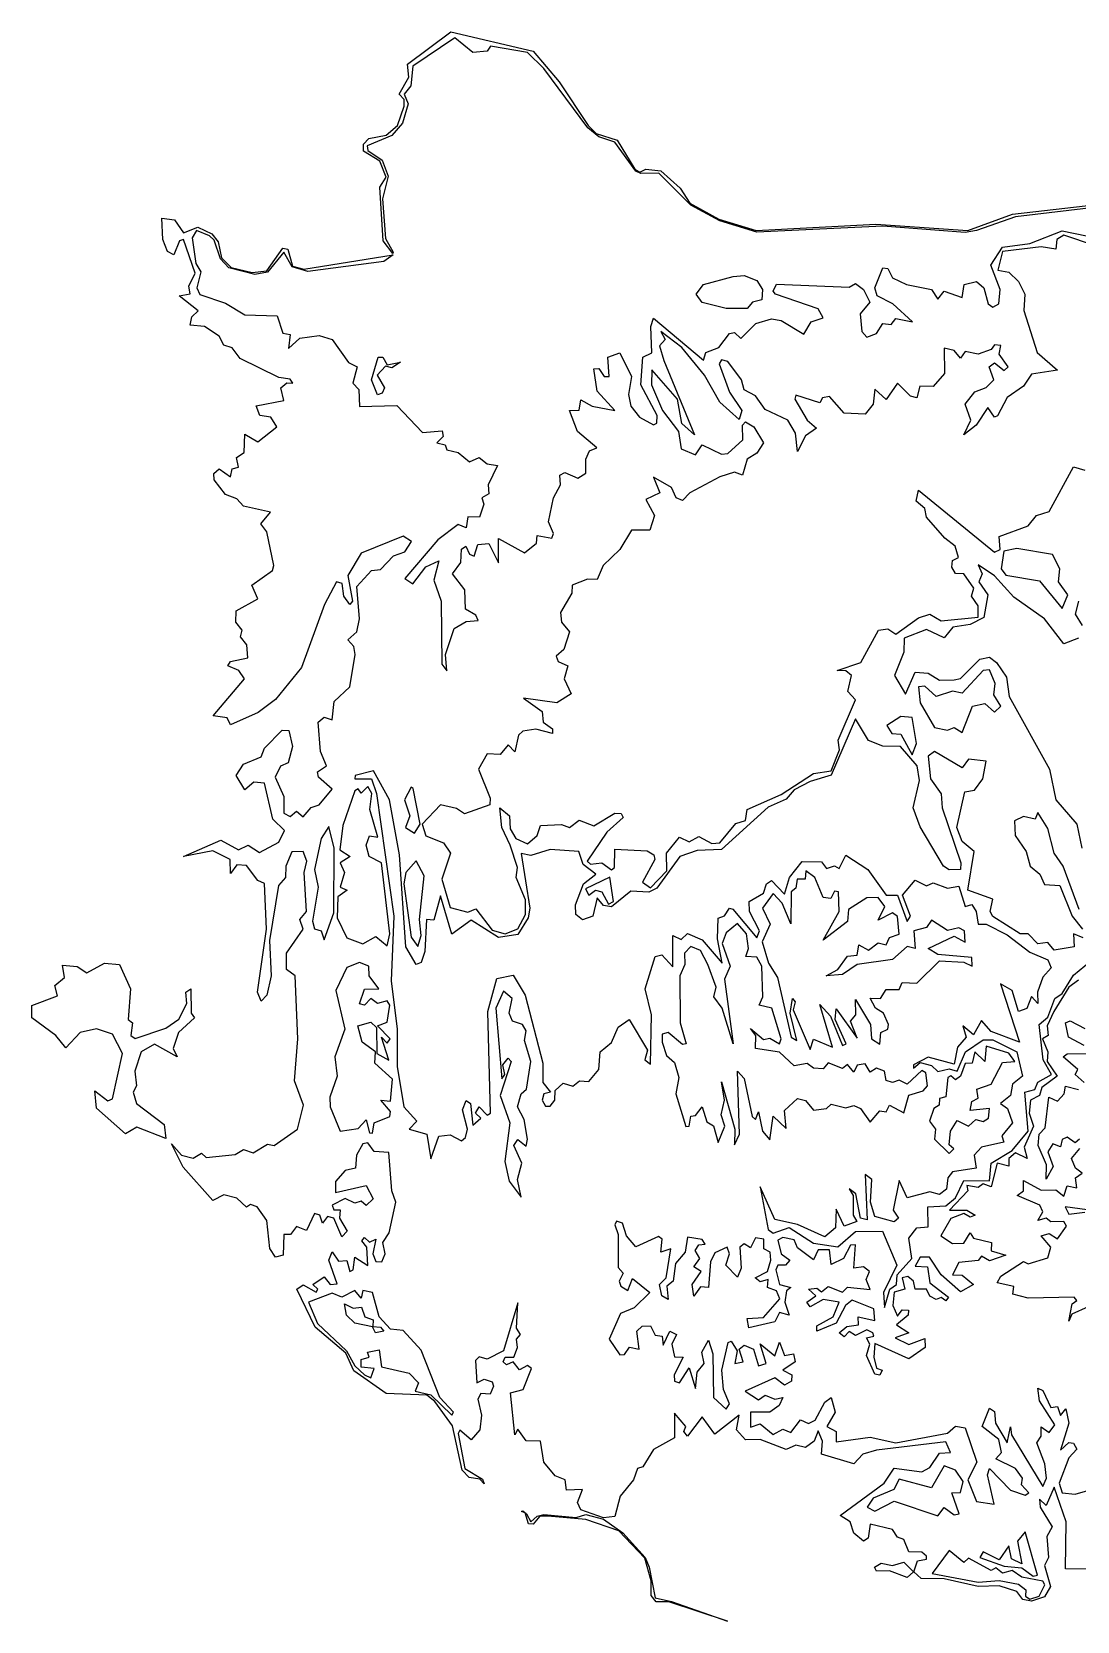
# Model space of a CAD drawing. Header units: millimetres. Extents: x 50 to 541, y 93 to 399.
# Drawn here: x 50.2 to 212.1, y 92.8 to 338.8 of the extents above; entities that cross this region are included whole.
import ezdxf

# ---------------------------------------------------------------- set-up
doc = ezdxf.new("R2010")
doc.units = ezdxf.units.MM
doc.layers.add('BAND_03', color=3, linetype='Continuous')

msp = doc.modelspace()

# ---------------------------------------------------------------- linework, layer by layer
at = {"layer": 'BAND_03'}
for points in [[(216, 311.7), (202.5, 310.12), (196.5, 308.02), (194.75, 307.71), (182, 308.69), (162.5, 307.73), (156.75, 309.47), (152.25, 311.94), (147.3, 316.88), (144.5, 316.81), (143.75, 317.16), (140.5, 321.67), (138, 322.49), (136.31, 323.88), (129.5, 333.07), (127, 335.55), (121.25, 336.52), (120.75, 335.74), (118.5, 335.56), (115.75, 337.83), (109.25, 333.44), (108.92, 330.38), (107.9, 329.12), (108.49, 327.62), (107.65, 324.62), (106, 322.7), (102.15, 321.12), (102.25, 320.38), (104.48, 318.88), (105.41, 316.38), (104.54, 312.88), (105, 306.77), (106.19, 304.62), (106.12, 304.43), (104.62, 306.41), (104.12, 314.7), (105.12, 316.25), (104.12, 318.75), (101.62, 320.25), (101.59, 321.38), (102.44, 322.25), (105.12, 322.75), (106.88, 324.25), (107.88, 327.25), (107.88, 328.25), (107.1, 329.12), (108.62, 331.75), (108.41, 333.75), (115.13, 338.75), (127.88, 335.75), (131.88, 331), (136.38, 324.25), (137.62, 323), (140.88, 322), (143.62, 317.5), (144.38, 317), (145.29, 317.5), (147.62, 317.25), (150.62, 314.54), (152.12, 312.25), (156.62, 309.75), (162.38, 308), (180.88, 309), (195.12, 308), (202.05, 310.5), (215.12, 312)], [(213.75, 100.8), (210.25, 100.84), (210.38, 108.12), (208.5, 113.51), (207.25, 110.67), (206.21, 111.62), (206.34, 110.38), (208.21, 107.38), (207.39, 105.88), (207.65, 102.62), (207.01, 101.38), (207.94, 98.12), (207, 96.51), (205, 95.83), (203.67, 96.12), (202.75, 97.35), (200, 98.2), (196.75, 98.14), (191.5, 99.33), (187.9, 99.38), (186.8, 100.38), (187.34, 102.12), (188.75, 102.36), (188.75, 102.83), (188, 103.43), (186, 103.48), (185.25, 105.4), (184.25, 105.78), (183.5, 106.95), (180, 107.76), (179.7, 105.62), (179, 105.15), (177.52, 106.38), (176.93, 108.12), (175.4, 109.12), (182.17, 114.12), (183.75, 116.44), (188, 115.88), (189.25, 116.55), (190.75, 118.75), (192.45, 118.88), (191.75, 120.52), (181, 119.21), (178.87, 118.62), (177.5, 117.12), (172.49, 118.62), (172.65, 120.62), (172, 122.23), (171.33, 120.62), (170, 119.66), (168.5, 120.02), (167, 119.32), (163, 120.89), (160.75, 120.82), (159.34, 122.38), (159.75, 124.63), (156, 121.71), (154, 124.38), (151.75, 121.37), (151.17, 122.12), (151.5, 122.88), (149.75, 124.94), (149.75, 121.13), (146.5, 119.34), (144.85, 116.62), (144, 116.4), (143.41, 114.62), (141.32, 112.12), (140.5, 108.94), (138.75, 108.75), (135.25, 109.99), (134.73, 111.12), (135.51, 113.12), (133, 113.02), (132.8, 114.62), (131.25, 115.24), (129.52, 117.38), (129, 120.63), (126.75, 120.68), (125.5, 122.49), (125, 121.58), (124.37, 128.12), (126.29, 128.62), (127.59, 131.88), (127, 132.33), (125.75, 131.65), (124.75, 132.88), (123.75, 132.43), (123.2, 132.88), (123.52, 133.62), (124.89, 133.62), (125.42, 135.12), (125.28, 136.38), (125.89, 137.12), (125.26, 138.12), (125.5, 142.02), (123.28, 134.62), (120.75, 133.31), (119.5, 133.67), (118.92, 133.12), (119.13, 129.62), (120.25, 130.23), (121.5, 129.8), (121.72, 129.12), (121.2, 127.88), (119.75, 127.98), (119.27, 127.12), (119.84, 124.62), (119.59, 122.38), (118.25, 120.81), (116.5, 122.34), (116.25, 121.82), (117.26, 116.38), (120, 114.73), (120.25, 114.01), (119.62, 114.75), (117.93, 115), (116.88, 116.13), (115.38, 123), (112.62, 126.75), (111.38, 127.75), (105.09, 128), (100.12, 131.5), (98.88, 134.25), (94.12, 138.25), (91.29, 144.12), (92.25, 144.83), (94.25, 143.69), (94.54, 144.12), (93.73, 144.88), (95.5, 146.06), (96.43, 144.88), (97.5, 144.99), (96.21, 148.62), (96.75, 149.93), (97.75, 148.46), (99, 148.58), (99.5, 146.88), (99.99, 147.12), (100.25, 149.09), (102.25, 147.8), (102.12, 150.62), (101.33, 151.62), (101.75, 152.12), (102.5, 151.44), (103.52, 151.88), (103.04, 149.62), (103.5, 148.43), (104.45, 148.38), (104.93, 149.62), (104.57, 151.38), (105.58, 152.88), (106.6, 157.62), (105.96, 159.38), (105.5, 165.3), (103.25, 165.45), (102.25, 166.79), (101.5, 166.63), (100.53, 164.88), (100.38, 162.88), (98.75, 162.52), (97.25, 160.81), (97.25, 159.11), (102, 160.18), (103.08, 158.12), (102, 157.1), (101.25, 157.78), (100.25, 157.45), (98.75, 158.15), (96.74, 157.12), (97, 156.43), (98, 156.43), (97.87, 155.12), (99.05, 153.12), (98.25, 152.23), (97, 155.15), (96, 155.37), (95.25, 154.37), (94.85, 155.62), (94, 155.83), (92.75, 153.22), (91.25, 153.86), (90.3, 152.62), (89.25, 152.59), (89.16, 149.38), (88, 149.12), (87.12, 150.43), (86.62, 154.75), (85.12, 156.88), (84.12, 157.25), (83.5, 156.85), (82, 158.21), (80, 158.74), (78.25, 157.87), (73.67, 163), (71.9, 166.62), (73.45, 164.88), (75.25, 164.41), (76.5, 165.21), (77.25, 164.54), (81.75, 164.97), (83, 165.74), (84.5, 165.25), (86.75, 166.56), (87.75, 166.38), (91.4, 168.88), (92.29, 172.62), (90.9, 176.38), (91.45, 182.88), (91, 192.62), (89.68, 193.62), (89.68, 196.12), (92.25, 199.88), (91.72, 201.38), (92.76, 202.62), (92.43, 208.62), (92.85, 210.38), (92.25, 211.86), (90.5, 211.81), (89.58, 209.62), (89.54, 207.88), (88.45, 206.62), (87.06, 198.12), (87.31, 192.62), (86.62, 189.62), (85.75, 188.7), (85.21, 190.12), (86.59, 199.88), (86.25, 206.93), (85.26, 207.38), (83.5, 209.7), (82, 209.81), (81, 208.49), (80.96, 210.62), (78.25, 211.99), (73.75, 211.12), (79.5, 213.65), (82.25, 212.16), (83.75, 212.85), (85.5, 211.71), (88.5, 213.31), (89.36, 215.12), (87.56, 216.88), (86.25, 222.44), (84.62, 222.62), (83.25, 221.4), (81.9, 223.62), (83, 225.4), (85.75, 226.54), (86.25, 227.88), (89, 230.68), (90.03, 230.62), (90.6, 228.12), (89.96, 225.62), (88.75, 225.08), (87.92, 223.38), (89.29, 220.38), (89.25, 217.81), (90.25, 217.3), (91.25, 218.12), (92.25, 217.26), (93.5, 218.67), (94.75, 219.1), (96.75, 221.51), (94.61, 223.38), (94.5, 224.21), (95.87, 225.12), (94.95, 227.38), (94.56, 231.88), (95.5, 232.65), (96.75, 232.26), (97.06, 235.12), (99.49, 237.38), (100.32, 242.38), (100.1, 243.62), (99.16, 244.62), (100.59, 245.88), (100.98, 247.88), (100.57, 252.88), (102.84, 255.38), (104.25, 255.54), (106.25, 257.65), (108, 258.25), (109.02, 259.88), (107.75, 260.71), (101.25, 258.06), (99.18, 254.62), (99.9, 250.62), (99.5, 250.09), (98.55, 251.38), (98.31, 253.38), (97.42, 253.62), (95.58, 250.12), (92.01, 240.38), (88, 235.41), (85.3, 233.38), (81, 231.49), (80.5, 232.57), (78.33, 232.88), (83.16, 238.62), (82.29, 239.88), (80.59, 240.62), (81, 241.27), (83.69, 241.88), (83.55, 243.88), (82.55, 245.12), (82.81, 246.12), (81.84, 247.38), (81.88, 249.12), (85.25, 250.97), (84.3, 253.12), (87.5, 255.37), (87.71, 256.12), (86.65, 261.38), (85.69, 262.62), (87.18, 264.38), (83, 265.34), (82, 266.47), (80.25, 267.11), (78.5, 269.42), (78.41, 270.38), (79.25, 271.1), (81, 269.86), (81.25, 271.13), (82.26, 271.38), (81.92, 272.88), (83.11, 273.62), (83.25, 276.47), (85.25, 275.31), (88.19, 277.62), (87.25, 279.11), (85.57, 279.38), (84.98, 280.88), (89.25, 281.69), (88.81, 283.62), (89.75, 284.41), (90.68, 284.38), (90.25, 285), (88.5, 285.23), (82.5, 288.2), (81.25, 289.86), (80, 290.25), (79.27, 291.62), (77, 293.13), (74.75, 293.34), (75, 294.62), (76, 295.58), (73.07, 297.88), (74.75, 298.2), (74.54, 299.38), (75.52, 301.38), (73.75, 306.6), (73.11, 306.38), (72.25, 304.22), (71.25, 304.73), (70.51, 306.62), (70.38, 309.88), (72.34, 309.62), (73.75, 307.65), (75.94, 308.5), (78.12, 307.5), (79.12, 306.25), (79.62, 303.75), (81.12, 302.25), (84.38, 301.5), (86.62, 301.75), (89.12, 305.25), (89.88, 305.08), (90.62, 302.5), (92.38, 302), (106.17, 304.25), (104.75, 303.21), (93, 301.63), (90.56, 302.38), (89.25, 304.66), (86.75, 301.55), (84.75, 301.18), (80.75, 302.23), (79.44, 303.62), (78.5, 306.52), (77.75, 307.19), (75.75, 308.01), (75.07, 306.88), (75.65, 302.88), (76.41, 301.62), (75.78, 299.12), (76.25, 298.07), (80.25, 296.73), (83.25, 294.94), (88.25, 294.77), (89.11, 292.12), (90.26, 291.88), (90, 289.71), (91.75, 291.32), (94.75, 291.73), (96.75, 291.11), (99.25, 287.54), (100.61, 286.88), (99.96, 284.38), (100.88, 283.38), (101, 280.78), (106.75, 280.93), (110.75, 276.71), (113.75, 276.99), (113.91, 276.12), (112.97, 275.12), (114.25, 274.83), (114.5, 274.07), (116.25, 273.64), (118, 272.2), (119.5, 272.87), (120.75, 271.87), (122.36, 271.62), (120.9, 268.62), (121, 267.24), (119.91, 266.62), (120.2, 265.62), (119.55, 263.62), (117.75, 263.7), (117.5, 262), (116.25, 262.5), (113.09, 260.12), (107.98, 254.12), (109.25, 253.29), (111.25, 255.95), (113.25, 256.88), (112.46, 253.88), (113.63, 250.62), (113.73, 240.88), (114.5, 239.82), (114.3, 242.38), (115.61, 246.38), (117.5, 247.48), (119.35, 247.62), (119, 248.48), (117.36, 249.38), (117.29, 252.38), (115.37, 254.88), (116.68, 256.62), (116.75, 258.69), (117.44, 259.12), (118.01, 257.88), (118.75, 257.58), (119.31, 259.38), (121, 259.56), (122.5, 256.57), (122.5, 260.3), (126.5, 258.12), (128.35, 259.62), (128.5, 260.77), (130.76, 260.38), (131.02, 261.12), (130.23, 262.88), (131, 266.6), (132.07, 268.62), (131.98, 270.12), (132.75, 270.55), (134.75, 269.66), (136, 270.43), (135.99, 272.62), (136.58, 273.88), (137.71, 274.38), (134.73, 276.88), (133.48, 280.12), (135, 280.17), (135.25, 281.77), (137, 280.8), (140.48, 280.12), (137.74, 283.12), (137.25, 286.61), (138, 286.65), (138.84, 285.38), (139.63, 285.38), (139.42, 288.38), (141.25, 289.04), (143.06, 285.38), (142.6, 282.62), (143, 280.82), (144.31, 279.12), (146.5, 277.9), (147, 278.17), (147.05, 279.38), (144.51, 284.12), (144.85, 288.38), (146.25, 289.07), (146.05, 293.12), (146.5, 294.42), (154.25, 287.94), (154.6, 289.12), (156.62, 289.88), (158.25, 292.05), (159, 292.23), (160, 291.29), (162.35, 293.62), (164.75, 294.34), (166.25, 294.08), (169.75, 291.94), (170.87, 293.88), (172.75, 294.46), (171.96, 295.88), (165.35, 298.12), (165, 298.62), (165.5, 299.7), (176.75, 299.2), (177.75, 299.8), (178.98, 298.88), (179.97, 296.88), (178.47, 295.12), (178.73, 292.38), (179.5, 291.47), (181, 292.04), (182, 293.58), (183.25, 293.44), (184, 294.4), (186.56, 293.88), (183.55, 296.62), (181.09, 297.88), (180.77, 299.12), (182, 302.24), (182.75, 302.12), (183.5, 300.69), (185.67, 299.62), (189.5, 298.87), (190.5, 297.38), (191.5, 298.61), (194.25, 297.62), (194.55, 299.62), (196.5, 300.08), (197.62, 299.12), (198.31, 296.62), (199, 296.11), (199.92, 296.62), (200.13, 298.88), (198.72, 302.62), (200.5, 305.41), (204.75, 305.98), (209.75, 307.94), (213.5, 307.15)], [(214.75, 305.65), (210, 307.26), (208.94, 306.62), (208.75, 305.1), (206.5, 305.48), (200.5, 304.76), (199.8, 301.88), (201.5, 301.55), (202.96, 300.12), (203.97, 298.12), (203.79, 295.62), (205.85, 289.12), (209.01, 286.38), (205, 285.77), (203.75, 283.88), (201.25, 282.14), (199.75, 279.33), (199.25, 279.09), (198.25, 280.6), (196.43, 277.88), (194.5, 276.35), (195.58, 278.62), (194.73, 281.12), (196.25, 283.02), (198, 283.67), (199.15, 284.88), (198.45, 286.88), (199.25, 287.5), (200.75, 286.32), (201.4, 286.88), (199.99, 288.88), (200.25, 290.2), (199.25, 290.31), (198.75, 289.57), (196.75, 288.84), (194.75, 289.29), (194, 288.24), (193, 289.41), (191.5, 289.77), (191.51, 285.88), (189.75, 283.87), (187.69, 283.88), (187.25, 282.11), (186.25, 282.36), (184.25, 284.35), (182.5, 281.85), (180.75, 283.44), (180.51, 281.12), (179.25, 279.58), (176, 279.72), (173.75, 282.28), (172.63, 282.12), (172.25, 281.32), (168.5, 282.52), (168.34, 281.88), (170.27, 278.62), (171.7, 277.38), (170, 276.2), (168.75, 273.77), (168.45, 276.62), (167.28, 278.62), (163.75, 280.27), (162.25, 282.42), (160.5, 283.35), (160.13, 284.88), (158, 287.72), (157, 287.96), (156.66, 287.38), (158.25, 282.98), (160.17, 280.12), (159.75, 278.72), (156.75, 281.43), (154.36, 285.62), (150.88, 289.88), (147.62, 292.38), (148.27, 291.12), (147.41, 290.12), (148.06, 287.88), (152.83, 276.38), (150.89, 278.12), (150.2, 281.88), (146.25, 286.44), (146.16, 284.12), (147.88, 280.12), (150.33, 276.88), (150.75, 274.19), (153, 273.28), (154, 274.84), (157, 273.39), (158, 273.48), (160.32, 275.62), (160.25, 277.88), (160.75, 278.39), (162.01, 277.62), (163.52, 275.12), (162.5, 273.52), (161, 272.62), (160.25, 270.12), (159, 270.59), (156.75, 269.87), (152.13, 267.38), (151, 266.21), (150, 266.62), (149.25, 268.22), (146.5, 269.8), (147.46, 267.38), (145.29, 266.38), (146.66, 263.88), (145.91, 261.62), (143.09, 261.62), (141.25, 258.62), (138.7, 256.12), (137.75, 253.99), (136.25, 254.05), (133.9, 253.12), (133.82, 251.88), (132.09, 248.88), (132.23, 247.38), (133.5, 245.88), (132.63, 243.12), (131.42, 242.12), (131.75, 241.28), (133.2, 240.62), (132.67, 238.62), (133.75, 236.28), (131.5, 234.88), (126.38, 235.62), (129.25, 233.57), (129.42, 231.88), (130.84, 230.88), (130.83, 230.12), (128.25, 230.83), (126.25, 230.48), (125.61, 229.88), (125, 227.29), (124, 228.37), (122.75, 226.89), (120.75, 227), (119.42, 224.62), (121.22, 220.12), (121.13, 219.12), (117.25, 217.69), (116, 218.56), (113.5, 219.08), (110.66, 216.12), (111.25, 214.28), (114, 213.21), (115.05, 211.62), (113.72, 207.62), (115, 203.2), (117.75, 202.5), (119, 203), (121.5, 199.69), (123.5, 199.13), (125.5, 199.9), (126.67, 202.12), (126.68, 204.38), (125.25, 207.88), (125.43, 209.38), (124.32, 212.88), (123, 215.62), (122.69, 218.62), (124.17, 217.38), (124.31, 215.38), (125.2, 213.88), (127, 213.09), (128.46, 214.38), (129, 215.9), (132.25, 216.07), (133.5, 215.6), (135, 216.75), (137.25, 215.83), (140.5, 217.8), (141.5, 217.77), (141.81, 217.12), (139.24, 214.88), (136.21, 210.38), (136.75, 209.93), (138.51, 210.12), (140, 209.02), (140.46, 209.38), (140.5, 212.23), (145.5, 211.98), (146.56, 211.38), (146.67, 210.62), (144.8, 207.12), (146, 206.25), (148.54, 208.88), (148.5, 211.62), (150.5, 214.1), (152, 213.36), (153.5, 214.18), (155.5, 213.13), (156.75, 213.21), (159.25, 216.22), (160.75, 216.7), (160.96, 218.38), (166.25, 220.72), (171.25, 223.95), (173.99, 224.38), (175.27, 227.62), (175.07, 229.12), (177.75, 235.38), (176.57, 236.62), (177.12, 239.12), (176.25, 239.83), (174.91, 239.88), (178.56, 241.12), (181.32, 246.12), (182.75, 246.33), (184, 245.51), (187.5, 248.05), (189.25, 248.59), (191, 247.57), (196.75, 248.17), (196.72, 249.88), (195.7, 251.38), (196.07, 252.62), (194.54, 254.88), (193.25, 254.91), (192.67, 255.88), (192.75, 256.9), (193.72, 257.38), (193.19, 259.12), (191.56, 260.38), (188.76, 263.62), (188.5, 264.96), (187.12, 266.12), (187.5, 267.81), (199.25, 258.2), (200.16, 258.62), (200, 260.63), (204.5, 262.28), (205.75, 263.88), (207.75, 264.49), (211.5, 271.42), (213.25, 270.89)], [(212.27, 244.88), (210, 244.03), (207.01, 247.88), (202.25, 251.22), (199.25, 254.55), (196.75, 256.26), (197.35, 254.88), (196.83, 253.62), (198.22, 251.62), (197.62, 248.12), (195.5, 247.02), (192.81, 246.62), (191.5, 244.96), (188.75, 246.23), (185.31, 244.88), (185.25, 242.72), (183.79, 239.12), (185.5, 236.23), (187, 239.62), (189, 239.47), (190.75, 238.41), (193, 238.43), (194, 238.65), (197, 241.65), (198.5, 241.95), (199.6, 241.12), (201.14, 238.88), (201.56, 235.88), (207.79, 224.62), (208.75, 219.87), (212, 216.09), (212.81, 212.38)], [(212.26, 250.62), (211.78, 248.62), (212.82, 246.88)], [(213, 198.5), (211.5, 199.13), (211.61, 197.12), (208.5, 196.61), (207.5, 197.82), (206, 197.6), (204.5, 199.16), (203.25, 199.14), (199, 201.8), (198.61, 202.62), (199, 204.5), (195.14, 205.88), (196.13, 211.88), (194.25, 213.45), (193.44, 215.62), (194.7, 221.12), (196.18, 221.38), (197.44, 223.12), (197.98, 225.88), (195.25, 226.18), (194.25, 224.81), (190, 227.36), (189, 226.62), (189.38, 223.12), (191, 220.82), (191.16, 218.62), (194.04, 210.12), (194, 209.08), (192.25, 209.05), (191.4, 209.62), (187.75, 215.68), (186.69, 218.62), (187.68, 222.88), (187.29, 225.12), (184.71, 228.12), (182, 228.19), (179.75, 229.08), (177.75, 232.42), (174, 223.72), (170.75, 222.73), (168.25, 221.42), (167, 219.98), (164.25, 218.76), (157, 212.17), (153.25, 212.03), (150.56, 211.12), (147, 206.18), (145.75, 205.58), (143, 205.76), (140, 203.31), (138.75, 203.53), (137.75, 204.73), (137.11, 201.88), (135.5, 201.28), (134.47, 202.12), (134.4, 203.62), (135.65, 206.88), (137.56, 208.38), (135.62, 209.88), (134.93, 211.88), (130.5, 212.21), (127.5, 211.25), (126, 211.58), (127.33, 203.12), (127.09, 201.62), (125.5, 199.01), (122.5, 198.59), (118.25, 201.23), (115.25, 199.1), (113.5, 205.02), (112.5, 201.25), (111.34, 201.38), (111.1, 196.38), (110.5, 194.7), (109.75, 194.39), (108.16, 197.12), (107.18, 211.38), (105.61, 219.88), (103.15, 224.38), (100.33, 223.62), (100.25, 223.12), (102.83, 223.12), (103.59, 220.88), (106.29, 201.88), (105.87, 191.88), (106.83, 184.38), (106.81, 178.62), (107.85, 172.38), (109.87, 170.12), (108.64, 168.88), (111.42, 168.12), (112, 164.31), (113.25, 167.83), (115, 168.03), (116.75, 167.1), (117.38, 167.62), (117.68, 168.88), (116.91, 171.88), (117.5, 173.33), (118.14, 172.88), (118.5, 169.54), (119.75, 170.62), (118.93, 171.38), (119.5, 172.37), (120.75, 171.09), (121.25, 171.39), (120.82, 187.12), (122.25, 192.21), (124.75, 192.72), (126.61, 189.62), (129.36, 179.12), (129.35, 176.12), (130.53, 174.62), (129.5, 174.39), (129.27, 173.38), (129.75, 172.47), (130.5, 172.49), (131.23, 173.38), (131.25, 174.88), (132.5, 176.04), (134, 175.55), (135.04, 176.38), (136.5, 176.26), (138.03, 178.12), (138.22, 180.88), (140, 182.34), (141, 184.71), (142.74, 185.88), (145.54, 181.12), (145.16, 179.62), (146, 178.94), (146.16, 186.62), (145.19, 190.62), (146.73, 195.62), (147.75, 195.88), (149.5, 194.02), (149.46, 198.88), (150.75, 198.28), (151.75, 199.2), (154, 198.23), (157.13, 194.62), (156.37, 198.38), (156.5, 201.58), (157.5, 201.93), (158.25, 203.12), (158.75, 202.97), (162.5, 198.53), (162.88, 199.62), (161.32, 202.62), (161.29, 204.12), (163.5, 205.45), (163.96, 206.88), (164.75, 207.38), (166.75, 205.28), (167.52, 207.88), (169.5, 210.32), (172.5, 210.27), (173.25, 209.24), (174.5, 209.68), (175.25, 209.25), (176.25, 211.32), (179.67, 209.12), (182.5, 205.14), (184.26, 205.12), (185.75, 201.06), (186.29, 201.88), (185.05, 205.12), (187, 207.45), (188.75, 206.57), (189.75, 207.01), (192, 206.2), (193.75, 206.51), (194.72, 203.38), (195.75, 203.68), (196.42, 202.62), (196.75, 200.62), (198, 200.61), (201.25, 198.97), (204.75, 196.31), (207.5, 195.13), (208.03, 193.88), (206.75, 192.43), (205.94, 190.12), (206, 188.33), (205, 189.43), (204.25, 187.6), (203, 187.13), (201.99, 190.38), (200.2, 191.38), (203.14, 182.38), (198.75, 184.02), (197.25, 185.72), (196, 183.51), (194.39, 184.88), (194.9, 183.12), (193.52, 181.62), (193, 178.94), (189, 180.06), (186.74, 178.88), (186.75, 178.34), (187.75, 179.22), (189.5, 178.78), (190.5, 177.83), (192.25, 178.24), (193.5, 177.87), (194.8, 180.88), (197.5, 182.75), (199, 182.75), (202.75, 180.85), (203.58, 177.12), (202.04, 175.88), (201.75, 174.1), (200.2, 172.88), (201.29, 172.12), (202.03, 169.88), (200.41, 167.88), (200.73, 166.88), (197.25, 166.1), (196.12, 164.88), (196.44, 162.88), (192.75, 162.31), (192.02, 161.38), (191.84, 159.62), (190.75, 158.81), (189.25, 159.19), (185.75, 158.27), (184.5, 160.94), (183.6, 156.38), (184.39, 155.12), (183.75, 154.54), (180.75, 155.37), (180.07, 157.62), (180.29, 161.12), (179.25, 161.9), (179.55, 154.88), (178.55, 155.12), (177.83, 158.88), (176.75, 159.65), (177.4, 158.62), (177.4, 155.62), (177.94, 154.62), (175.99, 153.88), (174.75, 156.54), (174.66, 153.62), (173, 152.24), (168.75, 154.14), (165.25, 154.91), (163, 159.98), (164.25, 153.38), (165, 152.79), (167.5, 153.71), (171.25, 151.26), (175, 150.67), (177.75, 153.05), (181.93, 153.12), (184.17, 147.88), (182.11, 143.62), (182.25, 141.28), (183.09, 144.12), (184.09, 144.88), (184.18, 146.38), (186.48, 148.88), (186, 152.04), (187.25, 153.64), (189, 153.8), (188.96, 156.88), (191.75, 157.05), (193.25, 158.3), (194.5, 160.94), (198.5, 160.89), (198.77, 163.62), (202, 165.62), (204.48, 168.62), (203.97, 174.62), (205.5, 175.07), (206, 176.19), (208.08, 177.38), (206.79, 179.62), (206.18, 185.12), (207.5, 186.25), (208.62, 189.12), (209.75, 189.92), (211.5, 192.75), (215, 195.64)], [(212.36, 202.88), (209.89, 209.62), (208.53, 211.62), (207.5, 215.43), (206, 217.94), (205.55, 216.88), (203.75, 217.31), (202.39, 216.62), (202.45, 214.38), (204.19, 211.88), (204.77, 209.62), (206.3, 208.38), (207, 206.75), (209.36, 206.62), (211.3, 201.88), (212.87, 199.88)], [(212.25, 191.99), (210.79, 190.88), (208.44, 187.12), (207.42, 184.88), (207.57, 183.38), (206.72, 182.88), (207.52, 180.88), (207.4, 179.38), (208.96, 177.12), (206.61, 175.38), (206.25, 174.12), (204.84, 173.38), (204.65, 171.38), (205.29, 169.38), (203.86, 166.12), (204.33, 164.38), (202.5, 165.23), (201.5, 164.38), (201.5, 163.16), (199.67, 163.62), (198.75, 159.96), (197.5, 160.46), (196.75, 159.9), (195, 160.17), (195.16, 159.38), (192.28, 156.38), (195, 156.38), (196.28, 155.62), (195.5, 155.3), (194.5, 155.83), (192.5, 155.1), (190.97, 152.38), (192.75, 151.2), (194.5, 151.27), (195.5, 152.85), (196, 152.03), (198.79, 151.38), (198.75, 150.08), (201.03, 149.38), (198.5, 148.55), (197.25, 149.25), (196.75, 148.56), (193.75, 148.27), (192.75, 146.35), (194.25, 146.32), (196.03, 144.88), (194, 143.75), (191, 146.38), (189.21, 149.12), (187.75, 149.11), (187, 147.69), (188.92, 147.62), (189.25, 145.12), (192.16, 142.88), (191.75, 142.33), (191, 142.85), (190.25, 142.55), (189.25, 143.04), (188.75, 144.12), (187, 144.15), (186.73, 145.38), (185.84, 146.12), (184.98, 145.88), (185.41, 144.12), (183.75, 143.68), (183.55, 141.62), (184.25, 139.95), (185, 140.94), (185.98, 140.88), (185.92, 140.12), (184.09, 138.62), (185.99, 137.38), (183.88, 136.62), (186, 135.57), (188.5, 136.5), (188.52, 135.12), (186, 133.37), (180.75, 135.75), (180.57, 133.62), (181, 131.93), (181.86, 131.62), (181.5, 130.84), (180.75, 130.99), (179.47, 133.88), (179.98, 135.62), (179.48, 136.62), (180.59, 136.88), (180.43, 137.38), (179.5, 137.84), (177.75, 136.95), (176.75, 137.57), (176, 136.78), (175.22, 137.38), (176.4, 138.38), (178.22, 138.62), (178.18, 139.88), (180.75, 139.28), (180.57, 141.12), (177.25, 142.45), (176.19, 141.62), (174.75, 138.86), (171.75, 137.64), (171.75, 138.45), (174.3, 139.88), (175.25, 142.12), (172.75, 142.53), (170.75, 141.42), (170.2, 142.12), (171.62, 143.12), (170.5, 144.14), (171.75, 144.32), (172.5, 143.73), (173.5, 144.53), (175.75, 143.69), (176.5, 144.45), (180, 144.11), (179.39, 145.62), (179.93, 146.88), (179, 147.6), (177.49, 147.38), (177.75, 151), (177, 150.93), (175.88, 148.88), (174, 147.95), (173.75, 150.21), (172, 150.21), (171.25, 148.68), (168.75, 150.53), (168.25, 151.76), (166.5, 152.14), (165.75, 151.75), (166.26, 149.62), (167.57, 148.62), (166.9, 147.88), (165.75, 147.85), (165.41, 147.12), (165.99, 144.88), (167.74, 144.38), (167.05, 143.88), (166.81, 142.12), (167.51, 140.12), (166, 140.52), (165.25, 139.1), (161.25, 138.15), (160.96, 139.62), (163.5, 139.74), (166.04, 142.62), (165.55, 143.88), (164.15, 144.38), (164.25, 145.62), (163, 145.3), (162.21, 145.88), (164.14, 146.88), (164.66, 148.62), (164.53, 149.88), (163.57, 150.38), (163.57, 151.88), (162.25, 152.1), (161.5, 150.52), (160.5, 151.16), (159.83, 150.62), (160.05, 147.38), (159.5, 146), (157.68, 147.88), (158.24, 149.62), (157.9, 150.62), (156, 149.76), (155.29, 148.38), (154.98, 144.38), (153.75, 144.5), (152.75, 143.04), (152.45, 144.88), (153.87, 146.88), (152.75, 147.6), (153.68, 148.88), (152.95, 150.12), (153.5, 151), (154.47, 151.12), (154, 151.83), (151.75, 152.18), (151.4, 149.88), (149.91, 148.12), (149.55, 145.38), (148.56, 144.62), (148.75, 142.54), (147.8, 143.12), (147.42, 144.88), (148.44, 145.88), (149.17, 150.38), (147.61, 149.88), (147.85, 151.88), (147.25, 152.31), (143.75, 150.69), (142.33, 152.38), (141.69, 154.38), (140.75, 154.67), (140.49, 154.12), (141.01, 152.62), (141, 147.51), (141.8, 146.62), (141.16, 145.38), (141.41, 144.62), (142.5, 143.93), (143.25, 145.8), (145.92, 143.62), (143.5, 141.25), (141.4, 140.38), (139.64, 136.38), (141.25, 134), (142, 134.02), (142.75, 135.16), (144.29, 134.88), (143.91, 137.62), (144.75, 138.4), (146, 138.49), (146.75, 137.04), (147.84, 136.88), (148, 135.48), (149, 137.63), (150.05, 137.12), (149.33, 135.62), (149.75, 133.65), (151.06, 133.62), (149.68, 130.88), (149.75, 129.9), (150.5, 129.62), (152, 131.95), (153, 128.79), (153.25, 131.31), (154.34, 132.62), (153.98, 134.38), (155, 136.25), (155.69, 134.12), (155.78, 127.38), (157.75, 125.55), (158.23, 126.38), (157.34, 128.62), (157.08, 131.62), (158.06, 135.88), (158.5, 136.1), (159.44, 134.62), (159.1, 132.62), (160.34, 132.88), (159.77, 134.88), (160.5, 135.49), (161.97, 134.88), (162.75, 132.25), (163.9, 132.62), (163, 135.67), (165.25, 133.83), (166, 135.96), (166.75, 133.89), (168.18, 134.12), (168.43, 132.88), (166.51, 131.62), (167.9, 130.88), (167.86, 129.88), (166.75, 129.26), (165.25, 130.44), (160.7, 128.38), (162.75, 127), (163.75, 127.73), (165.25, 127.14), (166.52, 127.38), (165.92, 126.12), (164.5, 125.11), (161.5, 125.09), (161.5, 122.77), (163, 123.32), (165, 121.67), (166.5, 122.45), (167.75, 121.96), (169.25, 123.9), (170.5, 123.34), (171.53, 123.88), (173, 126.65), (174, 127.38), (174.58, 125.12), (173.32, 122.88), (174.76, 122.12), (174.75, 120.52), (180, 121.25), (184, 120.38), (192, 121.85), (193.25, 122.93), (194.75, 122.66), (196.52, 117.38), (195.14, 114.62), (196.5, 111.29), (199.2, 110.88), (198.19, 115.38), (198.5, 116.38), (201.75, 113.04), (204, 112.26), (204.57, 112.62), (203.44, 113.88), (203.59, 114.88), (202.5, 116.39), (199.46, 117.88), (200.37, 118.88), (199.95, 120.88), (197.36, 122.88), (198.5, 125.7), (199.25, 125.21), (199.41, 123.38), (201.25, 120.34), (201.75, 122.82), (201.91, 121.62), (206.75, 113.61), (207.33, 114.88), (207.08, 117.12), (205.8, 120.38), (206.48, 121.38), (206.5, 122.83), (207.75, 121.94), (208.59, 123.12), (206.23, 126.88), (206, 128.83), (206.75, 128.45), (208, 125.85), (209, 125.97), (209.5, 124.6), (210.3, 125.62), (210.78, 123.38), (209.5, 119.23), (210.75, 120.41), (211.5, 120.33), (211.99, 119.38), (210.75, 118.05), (209.27, 114.12), (209.75, 112.63), (211.75, 112.41), (215.14, 113.38)], [(213.13, 181.88), (210.72, 183.12), (210.26, 185.38), (211, 185.65), (213.25, 184.49)], [(213.16, 176.12), (211.73, 177.38), (212.19, 178.12), (209.91, 180.12), (210.5, 180.58), (213.68, 180.62)], [(212.43, 167.38), (211.75, 166.8), (210.5, 167.66), (209.75, 167.33), (209.5, 166.15), (208.32, 166.62), (207.5, 165.38), (208.34, 163.12), (207.25, 161.18), (207.32, 163.38), (206.02, 166.38), (206.2, 168.12), (207.09, 169.12), (207.7, 173.88), (209, 173.23), (210.05, 174.38), (210.25, 175.56), (212.25, 175.06)], [(213.75, 141.39), (211.25, 140.27), (210.75, 139.19), (211.27, 141.88), (212.01, 142.38), (211.61, 142.88), (204.5, 142.75), (202.11, 143.38), (202.25, 144.56), (199.68, 145.12), (200.25, 146.17), (203.75, 148.42), (204.5, 148.04), (207.5, 148.98), (207.97, 150.62), (206.49, 152.38), (207.75, 152.76), (209, 151.94), (210.43, 153.88), (210, 154.59), (208, 154.56), (207.25, 155.12), (206, 154.76), (206.74, 156.12), (206.29, 157.12), (202.76, 158.62), (203.74, 159.38), (203.75, 160.95), (206.5, 159.44), (208.75, 159.54), (210, 158.52), (210.5, 160.16), (212, 159.83), (211.81, 161.38), (212.84, 162.12), (211.83, 162.88), (211.21, 164.38), (212.5, 165.92)], [(214.75, 156.24), (210.19, 156.88), (210.75, 155.73), (213.25, 156.06)]]:
    msp.add_lwpolyline(points, dxfattribs=at)
for points in [[(154.25, 299.62), (158.83, 300.88), (160.5, 301.01), (162.5, 300.26), (163.36, 298.88), (163.25, 297.27), (161.81, 296.88), (161, 295.94), (157.75, 295.9), (154, 296.83), (153.09, 298.12)], [(105.25, 287.19), (107.3, 287.62), (106, 286.73), (105, 287.01), (103.71, 285.62), (104.86, 283.62), (104.5, 282.82), (103.75, 282.57), (102.85, 284.88), (103.85, 288.38), (104.6, 288.38)], [(208.25, 257.84), (202.75, 258.77), (200.73, 258.38), (200.32, 255.62), (201, 254.63), (206.25, 253.76), (209.75, 249.47), (210.62, 251.62), (209.2, 253.62), (209.36, 255.62)], [(200.27, 234.38), (199.16, 236.12), (199.37, 237.88), (198.5, 239.98), (197.5, 239.92), (194.25, 236.4), (192.75, 236.69), (190.25, 235.87), (188.5, 237.48), (187.52, 237.38), (187.76, 234.88), (190, 231.09), (192, 230.65), (193, 231.08), (194.25, 230.29), (195.87, 234.38), (197.75, 234.79), (199.25, 233.42)], [(183.39, 230.12), (184.75, 230.03), (186.5, 226.86), (187.22, 228.62), (186.5, 232.64), (184.75, 232.77), (182.58, 231.38)], [(102.5, 214.33), (103.82, 214.12), (102.59, 218.38), (102.9, 220.88), (102.25, 221.92), (101.25, 220.9), (100.75, 221.57), (100.25, 221.27), (98.41, 215.88), (97.95, 212.12), (99.54, 211.12), (97.98, 210.12), (98.64, 208.62), (97.96, 206.38), (99.09, 205.88), (97.64, 204.88), (97.54, 201.62), (99, 198.5), (101.5, 197.59), (103.5, 198.74), (105.25, 197.27), (105.66, 199.12), (104.37, 210.12), (102.49, 211.12), (102, 212.88)], [(108.75, 217.38), (108.08, 215.62), (109.5, 214.7), (110.37, 216.12), (109.28, 221.62), (109, 221.83), (107.96, 219.88)], [(95.04, 213.88), (94.03, 209.12), (94.6, 206.38), (93.68, 201.12), (94, 199.9), (95.03, 199.62), (95.5, 198.2), (96.98, 202.38), (97.07, 212.38), (96.25, 215.77)], [(108.15, 208.62), (107.84, 206.88), (108.96, 198.62), (110, 197.17), (110.52, 198.88), (110.24, 201.38), (111, 208.12), (109.75, 210.43)], [(137.5, 205.92), (138.51, 205.62), (139.5, 203.75), (140.31, 204.12), (139.75, 207.92), (135.94, 206.12), (136.5, 205.13)], [(175.75, 181.85), (176.3, 182.12), (174.62, 185.88), (174.75, 187.51), (178, 182.98), (176.96, 185.62), (177.83, 186.62), (177.75, 188.95), (180.09, 185.12), (180.24, 182.88), (181.5, 182.04), (181.67, 183.88), (182.77, 184.38), (182.86, 185.12), (182.08, 186.88), (180.83, 187.62), (180, 189.16), (181.62, 189.12), (182.5, 190.5), (184.5, 190.54), (185, 191.63), (187.25, 191.51), (190.75, 194.96), (194.5, 194.73), (195.8, 194.12), (195.75, 195.45), (190.5, 195.94), (189.01, 196.88), (193, 198.77), (194.75, 197.86), (194.61, 199.62), (193.75, 200.09), (192, 199.63), (189.5, 201.24), (188.75, 200.12), (186.77, 199.62), (187, 196.87), (185.75, 197.18), (183.5, 195.18), (178, 194.37), (175.75, 192.85), (173.21, 192.62), (175.03, 193.62), (176.5, 195.68), (178, 195.84), (178.25, 197.46), (179.75, 196.63), (181.25, 197.72), (182.5, 197.45), (183, 198.56), (184.5, 199.08), (184.25, 201.84), (183.5, 202.41), (181.25, 201.25), (182.29, 203.38), (181.25, 204.77), (179.5, 204.69), (176.67, 202.88), (176.5, 201.07), (172.75, 198.14), (175.25, 202.61), (175.14, 205.62), (174.5, 205.74), (173.95, 204.62), (172.75, 204.78), (171.46, 207.88), (170.08, 208.88), (169.95, 207.62), (168.73, 207.62), (168.5, 206.22), (167.8, 205.62), (167.75, 200.68), (166.4, 203.88), (165, 205.38), (163.34, 203.12), (164.56, 200.62), (163.29, 197.88), (164.3, 194.62), (165.7, 192.38), (167.8, 183.12), (168.67, 182.62), (167.64, 186.88), (168, 189.13), (168.4, 188.62), (168.09, 187.38), (170.75, 181.22), (171.25, 182.81), (174.21, 181.62), (172.25, 188.18), (173.88, 186.38)], [(162.25, 170.41), (162.75, 171.61), (163.37, 168.62), (164.5, 167.28), (165, 170.9), (167, 169.01), (166.75, 171.78), (168.75, 173.65), (170, 173.35), (171.25, 171.86), (173.25, 172.08), (174, 172.8), (176.25, 172.19), (177.5, 172.58), (178.53, 172.12), (180, 169.99), (181.5, 171.74), (182.5, 171.6), (183, 172.64), (185.25, 171.41), (186, 174.18), (188.25, 174.83), (188.88, 175.62), (188.63, 177.62), (188, 177.98), (185.75, 175.89), (184.5, 176.48), (183.5, 176.12), (182.5, 176.45), (182.26, 177.88), (181, 178.33), (180, 177.72), (179.25, 179.02), (178, 178.81), (177.5, 177.73), (176.5, 178.92), (175.75, 178.31), (173.5, 179.17), (172.75, 178.23), (171.25, 178.33), (170.25, 179.06), (168.25, 178.69), (166, 180.81), (162.28, 181.38), (162.34, 183.38), (161.5, 184.5), (163.5, 182.79), (164.5, 183.01), (166, 182.1), (166.27, 182.88), (164.78, 187.62), (162.86, 188.12), (163.4, 189.38), (163.23, 194.12), (162.5, 195.55), (160.77, 195.62), (161.2, 196.88), (160.89, 199.12), (159.5, 200.72), (157.75, 199.28), (157.14, 197.62), (158.37, 194.12), (157.46, 192.12), (158.83, 182.12), (157.13, 187.62), (155.82, 189.38), (156.16, 190.88), (154.92, 194.38), (153.75, 196.56), (152.25, 197.18), (151.29, 196.12), (151.34, 194.38), (150.55, 192.62), (150.62, 185.38), (151.55, 182.12), (151, 181.99), (148.75, 183.89), (147.85, 183.62), (147.82, 182.38), (148.5, 180.33), (149.75, 179.23), (150.4, 176.88), (149.95, 174.38), (151.5, 169.32), (152, 169.35), (152.25, 170.93), (153, 171), (154, 172.34), (154.75, 170.06), (155.75, 169.4), (156.5, 166.84), (157.53, 169.38), (156.96, 171.12), (157.5, 173.38), (157, 176.23), (159.1, 168.88), (159, 166.5), (159.79, 168.12), (159.5, 177.86), (160.5, 176.73), (161.75, 170.84)], [(60, 174.85), (62, 173.28), (62.75, 173.62), (64.3, 180.62), (62.73, 183.62), (60.25, 184.46), (57.75, 183.85), (55.5, 181.5), (53.96, 183.38), (50.25, 186.16), (50.25, 188.07), (54.25, 189.52), (53.82, 191.12), (55.31, 192.38), (55, 194.27), (57.25, 194.1), (58.75, 193.11), (61.5, 194.62), (63.83, 194.38), (65.53, 190.62), (65.18, 185.88), (65.83, 185.38), (65.6, 183.38), (66.25, 182.92), (71, 184.54), (73, 185.95), (74.27, 188.38), (74.09, 190.12), (74.89, 190.62), (74.92, 186.88), (75.42, 186.12), (72.94, 183.88), (72.14, 181.38), (72.75, 180.12), (69.25, 182.05), (67.18, 180.88), (66.21, 177.88), (66.45, 175.62), (65.95, 174.62), (66.46, 172.88), (70.75, 169.62), (71, 167.46), (66.5, 169.21), (64.75, 168.17), (60.25, 172.14)], [(105.75, 173.25), (106.09, 176.62), (103.34, 179.12), (103.43, 180.88), (101.39, 182.38), (100.72, 184.88), (102.75, 185.45), (103.63, 184.62), (103.65, 180.62), (105.5, 179.6), (104.39, 183.12), (105.25, 182.23), (105.71, 182.88), (103.78, 184.88), (105.25, 185.49), (105.65, 188.12), (105.25, 188.75), (103.75, 188.34), (102.75, 189.11), (101.75, 188.09), (101, 188.3), (101.75, 190.58), (103.95, 190.62), (102.45, 192.62), (102.43, 194.12), (101, 194.71), (99, 193.94), (97.29, 190.38), (98.71, 184.38), (97.17, 180.12), (97.51, 177.12), (96.38, 173.88), (96.43, 172.38), (98, 168.59), (100.75, 169.02), (102, 170.33), (102.5, 168.36), (103, 168.29), (103.24, 169.88), (105.69, 170.88), (105.75, 171.63), (104.27, 173.38)], [(125.5, 167.31), (126.75, 166.29), (127, 167.38), (126.46, 170.38), (125.43, 172.38), (126, 174.35), (126.81, 175.12), (127.51, 179.38), (126.5, 182.62), (126.79, 184.12), (126.21, 185.12), (124.65, 185.62), (124.14, 186.88), (124.62, 189.12), (123.25, 190.28), (122.09, 187.62), (123, 176.72), (123.47, 177.38), (123.18, 178.88), (124, 179.92), (124.44, 179.38), (122.77, 174.12), (124.24, 169.88), (123.47, 163.88), (124.12, 160.88), (126, 158.39), (125.43, 161.12), (126.12, 163.62), (124.86, 166.38)], [(196.4, 170.38), (197.5, 170.07), (198.32, 170.62), (198.5, 172.12), (195.5, 171.8), (195.75, 173.19), (196.75, 173.72), (196.56, 175.12), (198.75, 175.85), (200.5, 179.22), (202.44, 179.38), (201.5, 180.68), (198, 181.77), (197.76, 179.38), (196.25, 180.9), (195.82, 179.12), (194.75, 179.06), (194, 177.09), (193.25, 176.52), (192.5, 177.15), (192.06, 176.88), (191.75, 173.9), (190.75, 173.65), (190.71, 172.62), (189.87, 172.12), (189.21, 170.12), (190.16, 168.88), (190, 167.38), (192.25, 165.15), (192.95, 165.88), (192.25, 166.49), (192.48, 168.62), (193.5, 170.24), (195.25, 169.36)], [(105.75, 137.93), (104, 139.85), (102.97, 143.62), (101.5, 143.92), (101.25, 142.77), (100.25, 143.96), (98.25, 142.92), (96.75, 143.53), (93.1, 142.12), (94.5, 138.84), (98.98, 134.62), (100.25, 132.26), (101.75, 130.86), (102.75, 130.44), (103.27, 131.88), (101.25, 132.08), (101.25, 133.25), (102.46, 133.62), (102.21, 134.38), (104, 134.75), (104.39, 132.12), (108.67, 131.12), (110.1, 129.62), (109.57, 128.38), (112, 127.77), (115.25, 124.66), (115.51, 125.12), (113.43, 127.38), (110.5, 134.71), (107.75, 137.72)], [(100, 141.21), (101.31, 141.38), (101.8, 139.88), (103.07, 139.38), (103.02, 138.38), (104.25, 138.28), (104.72, 137.62), (103.47, 137.38), (103, 138.33), (100.23, 138.88), (98.97, 140.12), (98.64, 141.88)], [(194, 112.67), (194.44, 114.38), (193.25, 116.12), (191.5, 116.81), (189.5, 113.38), (184.5, 114.75), (183.69, 113.12), (180.5, 111.78), (179.54, 110.38), (180.75, 109.8), (183.75, 111.35), (190.5, 109.04), (191.5, 110.35), (193, 109.21), (193.8, 109.38), (192.68, 112.62)], [(146.12, 99), (145.12, 102.5), (141.12, 106.75), (136, 108.48), (130.12, 109), (128.88, 109), (127.88, 107.75), (127.12, 107.82), (126.62, 109.5), (126.05, 109.75), (126.25, 109.82), (126.85, 109.38), (127.5, 108.11), (128.5, 109.01), (129.5, 109.28), (134.5, 108.81), (136, 109.28), (138.75, 108.52), (141.75, 106.42), (145.17, 102.62), (145.84, 101.12), (146.75, 96.37), (149.25, 95.78), (157.94, 92.75), (148.88, 95.75), (146.88, 95.75), (146.12, 96.75)], [(201.92, 102.38), (201.5, 104.41), (200, 102.27), (197.5, 103.51), (196.98, 102.62), (200.75, 101.29), (203.5, 101), (205.25, 99.7), (205.91, 99.88), (204, 106.57), (202.85, 105.12), (203.5, 101.62)], [(202, 100.59), (200.5, 100.2), (199.5, 100.99), (198.75, 100.59), (195.25, 102.5), (194.5, 101.85), (192.25, 103.68), (189.61, 100.12), (196.75, 98.77), (200, 99.07), (203, 98.49), (204.14, 97.62), (204.05, 96.62), (204.75, 96.15), (206.2, 96.62), (207.04, 98.38), (206.75, 98.93), (203.5, 99.58)], [(180.68, 101.12), (181.75, 101.74), (183.5, 101.39), (185.25, 101.9), (186.73, 100.38), (185.75, 99.52), (183, 100.56), (181, 100.49)]]:
    msp.add_lwpolyline(points, close=True, dxfattribs=at)

doc.saveas('drawing.dxf')
